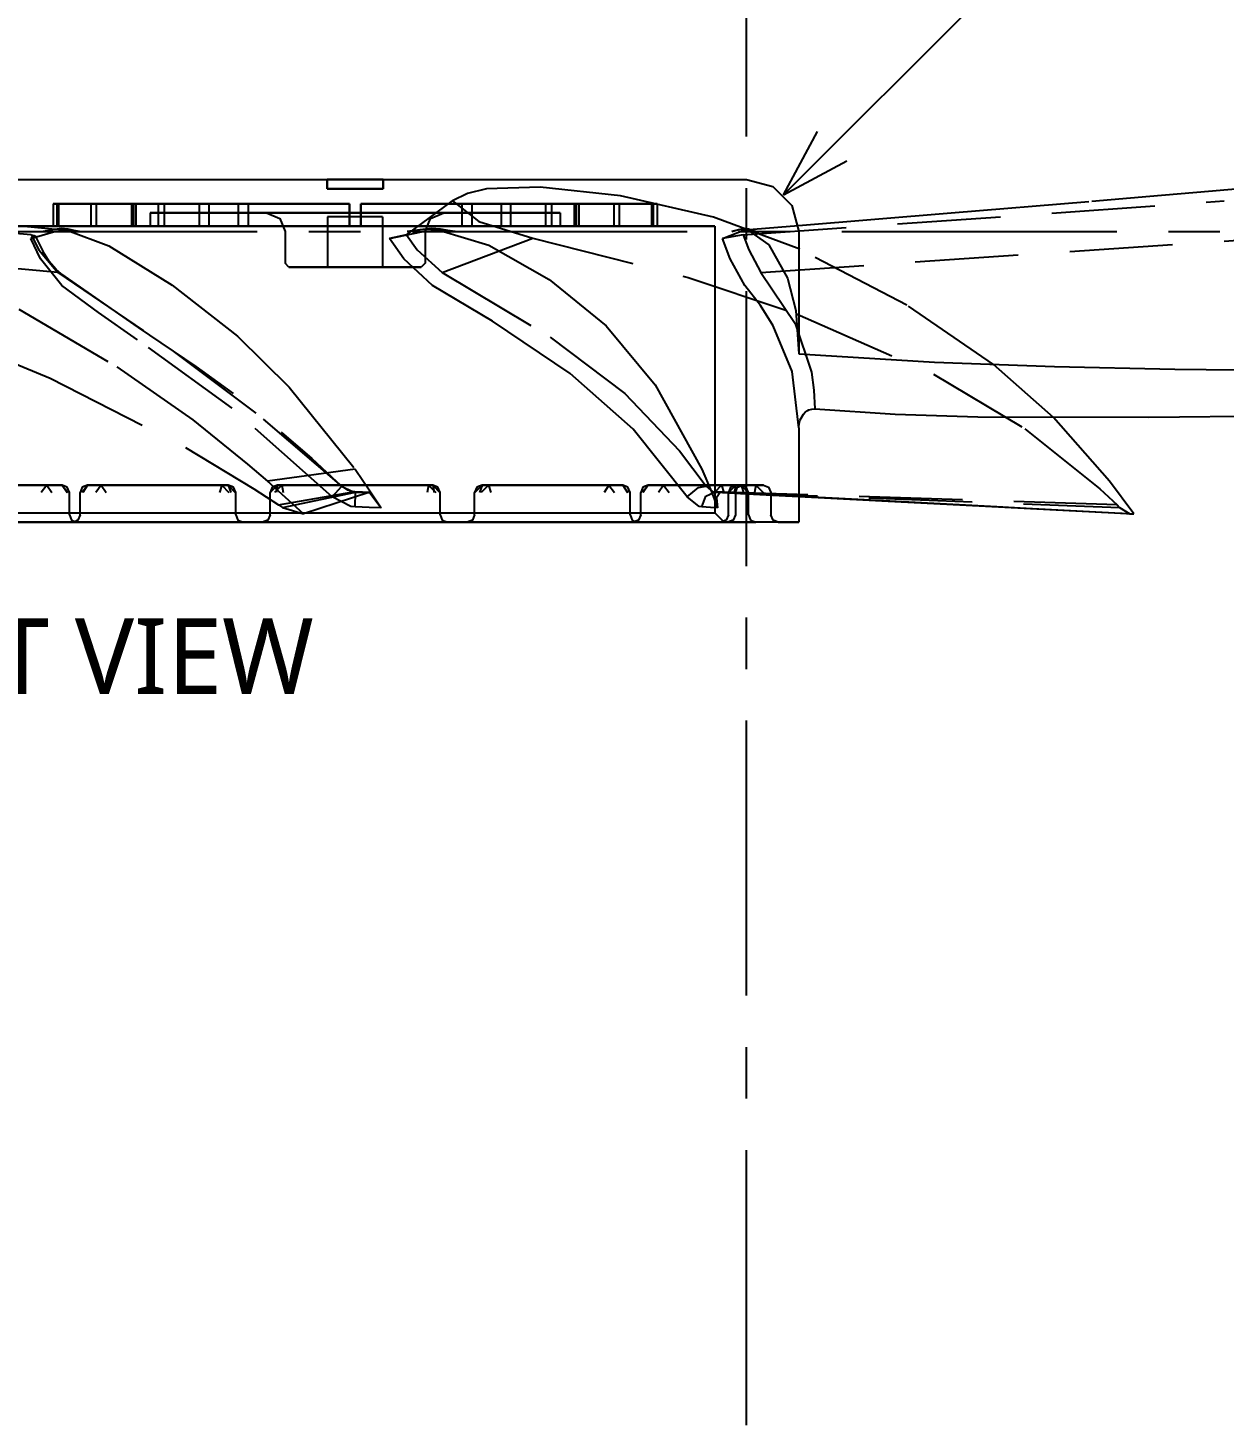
# Model space of a CAD drawing. Header units: metres. Extents: x 4 to 410, y 10 to 287.
# Drawn here: x 127.33 to 162.12, y 83.73 to 124.39 of the extents above; entities that cross this region are included whole.
import ezdxf

# ---------------------------------------------------------------- set-up
doc = ezdxf.new("R2010")
doc.units = ezdxf.units.M
doc.linetypes.add('CENTER2', pattern=[12.5, 8, -1.5, 1.5, -1.5])
doc.linetypes.add('DASHED', pattern=[4.5, 3, -1.5])
for name, color, linetype in [('DIM', 2, 'Continuous'), ('HIDDEN', 9, 'DASHED'), ('TEXT', 7, 'Continuous'), ('VISIBLE', 3, 'Continuous')]:
    doc.layers.add(name, color=color, linetype=linetype)
doc.styles.add('CHINESE', font='msjh.ttc')

msp = doc.modelspace()

# ---------------------------------------------------------------- linework, layer by layer
at = {"layer": 'CENTER2', "color": 3, "linetype": 'CENTER2'}
for p, q in [((148.233, 83.727), (148.233, 153.191)), ((113.501, 118.459), (182.965, 118.459))]:
    msp.add_line(p, q, dxfattribs=at)
at = {"layer": 'DIM', "color": 2}
for q in [(173.124, 143.35), (150.296, 121.371), (151.145, 120.522)]:
    msp.add_line((149.306, 119.532), q, dxfattribs=at)
at = {"layer": 'HIDDEN'}
for p, q in [((136.033, 119.706), (136.033, 119.977)), ((136.033, 119.977), (136.033, 119.706)), ((137.659, 119.977), (137.659, 119.706)), ((137.659, 119.706), (137.659, 119.977)), ((128.225, 118.621), (128.225, 119.272)), ((128.225, 119.272), (130.468, 119.272)), ((129.159, 119.272), (129.159, 118.621)), ((131.131, 119.272), (129.159, 119.272)), ((129.321, 118.621), (129.321, 119.272)), ((129.321, 119.272), (131.294, 119.272)), ((130.412, 119.272), (130.339, 119.272)), ((130.412, 118.621), (130.412, 119.272)), ((130.468, 119.272), (130.468, 118.621)), ((131.131, 118.621), (131.131, 119.272)), ((131.294, 119.272), (131.294, 118.621)), ((132.314, 119.272), (132.314, 118.621)), ((133.453, 119.272), (132.314, 119.272)), ((132.596, 118.621), (132.596, 119.272)), ((132.596, 119.272), (133.735, 119.272)), ((133.453, 118.621), (133.453, 119.272)), ((133.735, 119.272), (133.735, 118.621)), ((136.683, 119.272), (136.683, 118.621)), ((136.683, 118.621), (136.683, 119.272)), ((137.009, 119.272), (137.009, 118.621)), ((137.009, 118.621), (137.009, 119.272)), ((138.338, 118.367), (139.678, 119.351)), ((139.957, 118.621), (139.957, 119.272)), ((139.957, 119.272), (141.096, 119.272)), ((140.239, 119.272), (140.239, 118.621)), ((141.378, 119.272), (140.239, 119.272)), ((141.096, 119.272), (141.096, 118.621)), ((141.378, 118.621), (141.378, 119.272)), ((142.398, 118.621), (142.398, 119.272)), ((142.398, 119.272), (144.371, 119.272)), ((142.561, 119.272), (142.561, 118.621)), ((144.533, 119.272), (142.561, 119.272)), ((143.224, 118.621), (143.224, 119.272)), ((143.224, 119.272), (145.467, 119.272)), ((143.28, 119.272), (143.28, 118.621)), ((143.353, 119.272), (143.28, 119.272)), ((144.371, 119.272), (144.371, 118.621)), ((144.533, 118.621), (144.533, 119.272)), ((145.467, 119.272), (145.467, 118.621)), ((148.133, 118.367), (162.12, 119.351)), ((123.983, 118.811), (128.07, 118.453)), ((127.419, 118.367), (123.952, 118.644)), ((130.468, 118.621), (128.225, 118.621)), ((129.159, 118.621), (131.131, 118.621)), ((131.294, 118.621), (129.321, 118.621)), ((130.339, 118.621), (130.412, 118.621)), ((132.314, 118.621), (133.453, 118.621)), ((133.735, 118.621), (132.596, 118.621)), ((141.096, 118.621), (139.957, 118.621)), ((140.239, 118.621), (141.378, 118.621)), ((144.371, 118.621), (142.398, 118.621)), ((142.561, 118.621), (144.533, 118.621)), ((145.467, 118.621), (143.224, 118.621)), ((143.28, 118.621), (143.353, 118.621)), ((128.201, 117.272), (116.808, 118.269)), ((139.379, 117.273), (142.018, 118.27)), ((148.651, 117.272), (163.338, 118.268)), ((136.846, 111.546), (134.298, 111.195)), ((128.321, 111.084), (127.878, 111.084)), ((129.063, 111.084), (129.462, 111.084)), ((133.155, 111.084), (132.971, 111.084)), ((134.59, 111.084), (134.714, 111.084)), ((138.978, 111.084), (139.102, 111.084)), ((140.721, 111.084), (140.537, 111.084)), ((144.23, 111.084), (144.629, 111.084)), ((145.814, 111.084), (145.371, 111.084)), ((147.503, 111.084), (148.071, 111.084)), ((148.504, 111.084), (147.921, 111.084)), ((128.538, 110.217), (128.538, 110.868)), ((128.846, 110.217), (128.846, 110.868)), ((133.372, 110.217), (133.372, 110.868)), ((134.373, 110.217), (134.373, 110.868)), ((134.62, 110.507), (136.788, 110.889)), ((134.734, 110.43), (136.861, 110.881)), ((137.246, 110.868), (135.344, 110.241)), ((139.319, 110.217), (139.319, 110.868)), ((140.32, 110.217), (140.32, 110.868)), ((144.846, 110.217), (144.846, 110.868)), ((145.154, 110.217), (145.154, 110.868)), ((159.007, 110.507), (147.253, 110.889)), ((147.295, 110.881), (159.084, 110.43)), ((147.534, 110.868), (148.054, 110.84)), ((147.704, 110.217), (147.704, 110.868)), ((148.054, 110.84), (149.751, 110.751)), ((148.288, 110.217), (148.288, 110.868)), ((128.611, 110), (128.168, 110)), ((128.74, 110), (129.14, 110)), ((133.568, 110), (133.383, 110)), ((134.165, 110), (134.289, 110)), ((139.403, 110), (139.527, 110)), ((140.309, 110), (140.124, 110)), ((144.552, 110), (144.952, 110)), ((145.524, 110), (145.081, 110))]:
    msp.add_line(p, q, dxfattribs=at)
for points in [[(125.459, 119.977), (125.531, 119.977), (125.745, 119.977), (126.098, 119.977), (126.587, 119.977), (127.205, 119.977), (127.943, 119.977), (128.794, 119.977), (129.746, 119.977), (130.788, 119.977), (131.905, 119.977), (133.085, 119.977), (134.312, 119.977), (135.571, 119.977), (136.846, 119.977)], [(136.033, 119.977), (136.038, 119.977), (136.053, 119.977), (136.078, 119.977), (136.113, 119.977), (136.157, 119.977), (136.21, 119.977), (136.271, 119.977), (136.339, 119.977), (136.413, 119.977), (136.493, 119.977), (136.577, 119.977), (136.665, 119.977), (136.755, 119.977), (136.846, 119.977)], [(136.846, 119.977), (136.755, 119.977), (136.665, 119.977), (136.577, 119.977), (136.493, 119.977), (136.413, 119.977), (136.339, 119.977), (136.271, 119.977), (136.21, 119.977), (136.157, 119.977), (136.113, 119.977), (136.078, 119.977), (136.053, 119.977), (136.038, 119.977), (136.033, 119.977)], [(136.846, 119.977), (138.121, 119.977), (139.38, 119.977), (140.607, 119.977), (141.787, 119.977), (142.904, 119.977), (143.946, 119.977), (144.898, 119.977), (145.749, 119.977), (146.487, 119.977), (147.105, 119.977), (147.594, 119.977), (147.947, 119.977), (148.161, 119.977), (148.233, 119.977)], [(136.846, 119.977), (136.937, 119.977), (137.027, 119.977), (137.115, 119.977), (137.199, 119.977), (137.279, 119.977), (137.353, 119.977), (137.421, 119.977), (137.482, 119.977), (137.535, 119.977), (137.579, 119.977), (137.614, 119.977), (137.639, 119.977), (137.654, 119.977), (137.659, 119.977)], [(137.659, 119.977), (137.654, 119.977), (137.639, 119.977), (137.614, 119.977), (137.579, 119.977), (137.535, 119.977), (137.482, 119.977), (137.421, 119.977), (137.353, 119.977), (137.279, 119.977), (137.199, 119.977), (137.115, 119.977), (137.027, 119.977), (136.937, 119.977), (136.846, 119.977)], [(118.196, 119.618), (121.002, 118.934), (124.102, 117.703), (127.066, 116.201), (129.91, 114.523), (132.123, 112.983), (133.72, 111.696), (134.298, 111.195)], [(136.846, 119.706), (136.755, 119.706), (136.665, 119.706), (136.577, 119.706), (136.493, 119.706), (136.413, 119.706), (136.339, 119.706), (136.271, 119.706), (136.21, 119.706), (136.157, 119.706), (136.113, 119.706), (136.078, 119.706), (136.053, 119.706), (136.038, 119.706), (136.033, 119.706)], [(136.033, 119.706), (136.038, 119.706), (136.053, 119.706), (136.078, 119.706), (136.113, 119.706), (136.157, 119.706), (136.21, 119.706), (136.271, 119.706), (136.339, 119.706), (136.413, 119.706), (136.493, 119.706), (136.577, 119.706), (136.665, 119.706), (136.755, 119.706), (136.846, 119.706)], [(136.846, 119.706), (136.937, 119.706), (137.027, 119.706), (137.115, 119.706), (137.199, 119.706), (137.279, 119.706), (137.353, 119.706), (137.421, 119.706), (137.482, 119.706), (137.535, 119.706), (137.579, 119.706), (137.614, 119.706), (137.639, 119.706), (137.654, 119.706), (137.659, 119.706)], [(137.659, 119.706), (137.654, 119.706), (137.639, 119.706), (137.614, 119.706), (137.579, 119.706), (137.535, 119.706), (137.482, 119.706), (137.421, 119.706), (137.353, 119.706), (137.279, 119.706), (137.199, 119.706), (137.115, 119.706), (137.027, 119.706), (136.937, 119.706), (136.846, 119.706)], [(140.111, 119.564), (139.678, 119.351)], [(140.667, 119.706), (140.111, 119.564)], [(157.157, 113.05), (155.418, 114.591), (152.89, 116.322), (149.781, 117.944), (147.269, 118.875), (144.566, 119.503), (142.231, 119.748), (140.667, 119.706)], [(128.169, 119.272), (128.154, 119.272), (128.14, 119.272), (128.128, 119.272), (128.116, 119.272), (128.106, 119.272), (128.097, 119.272), (128.089, 119.272), (128.082, 119.272), (128.076, 119.272), (128.071, 119.272), (128.067, 119.272), (128.064, 119.272), (128.063, 119.272), (128.062, 119.272)], [(129.159, 119.272), (129.066, 119.272), (128.977, 119.272), (128.892, 119.272), (128.811, 119.272), (128.734, 119.272), (128.661, 119.272), (128.592, 119.272), (128.527, 119.272), (128.466, 119.272), (128.409, 119.272), (128.357, 119.272), (128.309, 119.272), (128.265, 119.272), (128.225, 119.272)], [(132.314, 119.272), (132.055, 119.272), (131.802, 119.272), (131.555, 119.272), (131.315, 119.272), (131.081, 119.272), (130.854, 119.272), (130.635, 119.272), (130.423, 119.272), (130.218, 119.272), (130.022, 119.272), (129.834, 119.272), (129.654, 119.272), (129.483, 119.272), (129.321, 119.272)], [(130.339, 119.272), (130.34, 119.272), (130.341, 119.272), (130.343, 119.272), (130.345, 119.272), (130.349, 119.272), (130.353, 119.272), (130.358, 119.272), (130.363, 119.272), (130.369, 119.272), (130.376, 119.272), (130.384, 119.272), (130.393, 119.272), (130.402, 119.272), (130.412, 119.272)], [(130.468, 119.272), (130.497, 119.272), (130.529, 119.272), (130.564, 119.272), (130.602, 119.272), (130.642, 119.272), (130.686, 119.272), (130.732, 119.272), (130.781, 119.272), (130.832, 119.272), (130.887, 119.272), (130.944, 119.272), (131.004, 119.272), (131.066, 119.272), (131.131, 119.272)], [(131.294, 119.272), (131.412, 119.272), (131.536, 119.272), (131.666, 119.272), (131.803, 119.272), (131.945, 119.272), (132.092, 119.272), (132.245, 119.272), (132.403, 119.272), (132.567, 119.272), (132.735, 119.272), (132.908, 119.272), (133.085, 119.272), (133.267, 119.272), (133.453, 119.272)], [(136.683, 119.272), (136.378, 119.272), (136.074, 119.272), (135.77, 119.272), (135.468, 119.272), (135.167, 119.272), (134.869, 119.272), (134.573, 119.272), (134.279, 119.272), (133.989, 119.272), (133.702, 119.272), (133.419, 119.272), (133.14, 119.272), (132.865, 119.272), (132.596, 119.272)], [(133.735, 119.272), (133.93, 119.272), (134.128, 119.272), (134.33, 119.272), (134.534, 119.272), (134.741, 119.272), (134.95, 119.272), (135.162, 119.272), (135.375, 119.272), (135.591, 119.272), (135.807, 119.272), (136.025, 119.272), (136.244, 119.272), (136.463, 119.272), (136.683, 119.272)], [(137.009, 119.272), (137.229, 119.272), (137.448, 119.272), (137.667, 119.272), (137.885, 119.272), (138.101, 119.272), (138.317, 119.272), (138.53, 119.272), (138.742, 119.272), (138.951, 119.272), (139.158, 119.272), (139.363, 119.272), (139.564, 119.272), (139.762, 119.272), (139.957, 119.272)], [(141.096, 119.272), (140.827, 119.272), (140.552, 119.272), (140.273, 119.272), (139.99, 119.272), (139.703, 119.272), (139.413, 119.272), (139.119, 119.272), (138.823, 119.272), (138.525, 119.272), (138.224, 119.272), (137.922, 119.272), (137.618, 119.272), (137.314, 119.272), (137.009, 119.272)], [(139.678, 119.351), (140.445, 118.753)], [(140.239, 119.272), (140.425, 119.272), (140.607, 119.272), (140.784, 119.272), (140.957, 119.272), (141.125, 119.272), (141.289, 119.272), (141.447, 119.272), (141.6, 119.272), (141.747, 119.272), (141.889, 119.272), (142.026, 119.272), (142.156, 119.272), (142.28, 119.272), (142.398, 119.272)], [(144.371, 119.272), (144.209, 119.272), (144.038, 119.272), (143.858, 119.272), (143.67, 119.272), (143.474, 119.272), (143.269, 119.272), (143.057, 119.272), (142.838, 119.272), (142.611, 119.272), (142.377, 119.272), (142.137, 119.272), (141.89, 119.272), (141.637, 119.272), (141.378, 119.272)], [(142.561, 119.272), (142.626, 119.272), (142.688, 119.272), (142.748, 119.272), (142.805, 119.272), (142.86, 119.272), (142.911, 119.272), (142.96, 119.272), (143.006, 119.272), (143.05, 119.272), (143.09, 119.272), (143.128, 119.272), (143.163, 119.272), (143.195, 119.272), (143.224, 119.272)], [(143.28, 119.272), (143.29, 119.272), (143.299, 119.272), (143.308, 119.272), (143.316, 119.272), (143.323, 119.272), (143.329, 119.272), (143.335, 119.272), (143.339, 119.272), (143.343, 119.272), (143.347, 119.272), (143.349, 119.272), (143.351, 119.272), (143.352, 119.272), (143.353, 119.272)], [(145.467, 119.272), (145.427, 119.272), (145.383, 119.272), (145.335, 119.272), (145.283, 119.272), (145.226, 119.272), (145.165, 119.272), (145.1, 119.272), (145.031, 119.272), (144.958, 119.272), (144.881, 119.272), (144.8, 119.272), (144.715, 119.272), (144.626, 119.272), (144.533, 119.272)], [(145.63, 119.272), (145.629, 119.272), (145.628, 119.272), (145.625, 119.272), (145.621, 119.272), (145.616, 119.272), (145.61, 119.272), (145.603, 119.272), (145.595, 119.272), (145.586, 119.272), (145.576, 119.272), (145.564, 119.272), (145.552, 119.272), (145.538, 119.272), (145.523, 119.272)], [(125.665, 118.763), (128.428, 118.501)], [(136.846, 119.001), (136.656, 119.001), (136.466, 119.001), (136.276, 119.001), (136.087, 119.001), (135.899, 119.001), (135.712, 119.001), (135.525, 119.001), (135.341, 119.001), (135.157, 119.001), (134.976, 119.001), (134.796, 119.001), (134.619, 119.001), (134.443, 119.001), (134.27, 119.001)], [(134.27, 119.001), (134.285, 119.001), (134.329, 119.001), (134.401, 119.001), (134.502, 119.001), (134.629, 119.001), (134.781, 119.001), (134.957, 119.001), (135.154, 119.001), (135.371, 119.001), (135.605, 119.001), (135.852, 119.001), (136.111, 119.001), (136.378, 119.001), (136.651, 119.001)], [(136.846, 118.892), (136.756, 118.892), (136.668, 118.892), (136.582, 118.892), (136.499, 118.892), (136.421, 118.892), (136.347, 118.892), (136.28, 118.892), (136.221, 118.892), (136.169, 118.892), (136.125, 118.892), (136.091, 118.892), (136.066, 118.892), (136.051, 118.892), (136.046, 118.892)], [(136.651, 119.001), (136.652, 119.001), (136.654, 119.001), (136.655, 119.001), (136.656, 119.001), (136.658, 119.001), (136.659, 119.001), (136.66, 119.001), (136.662, 119.001), (136.663, 119.001), (136.664, 119.001), (136.666, 119.001), (136.667, 119.001), (136.668, 119.001), (136.67, 119.001)], [(136.67, 119.001), (136.651, 119.001)], [(136.67, 119.001), (136.971, 119.001), (137.271, 119.001), (137.565, 119.001), (137.849, 119.001), (138.119, 119.001), (138.372, 119.001), (138.604, 119.001), (138.812, 119.001), (138.993, 119.001), (139.144, 119.001), (139.264, 119.001), (139.351, 119.001), (139.404, 119.001), (139.422, 119.001)], [(137.646, 118.892), (137.641, 118.892), (137.626, 118.892), (137.601, 118.892), (137.567, 118.892), (137.523, 118.892), (137.471, 118.892), (137.412, 118.892), (137.345, 118.892), (137.272, 118.892), (137.193, 118.892), (137.11, 118.892), (137.024, 118.892), (136.936, 118.892), (136.846, 118.892)], [(140.445, 118.753), (142.018, 118.27)], [(136.846, 118.621), (135.674, 118.621), (134.517, 118.621), (133.39, 118.621), (132.305, 118.621), (131.278, 118.621), (130.321, 118.621), (129.446, 118.621), (128.664, 118.621), (127.985, 118.621), (127.417, 118.621), (126.968, 118.621), (126.643, 118.621), (126.447, 118.621), (126.381, 118.621)], [(127.413, 118.261), (128.07, 118.453)], [(127.544, 118.332), (127.413, 118.261)], [(127.419, 118.367), (127.544, 118.332)], [(127.419, 118.367), (127.646, 117.925)], [(127.544, 118.332), (127.658, 118.102), (127.776, 117.868)], [(127.768, 118.459), (128.042, 118.525)], [(128.044, 118.509), (127.768, 118.459)], [(128.042, 118.525), (128.302, 118.561)], [(128.042, 118.525), (128.044, 118.509)], [(128.486, 118.523), (128.044, 118.509)], [(128.07, 118.453), (128.428, 118.501)], [(128.225, 118.621), (128.265, 118.621), (128.309, 118.621), (128.357, 118.621), (128.409, 118.621), (128.466, 118.621), (128.527, 118.621), (128.592, 118.621), (128.661, 118.621), (128.734, 118.621), (128.811, 118.621), (128.892, 118.621), (128.977, 118.621), (129.066, 118.621), (129.159, 118.621)], [(128.302, 118.561), (128.49, 118.542)], [(128.428, 118.501), (128.489, 118.493)], [(128.831, 118.459), (128.486, 118.523)], [(128.489, 118.493), (129.682, 118.049), (131.524, 116.905), (133.427, 115.414), (134.929, 113.93), (136.846, 111.546)], [(128.49, 118.542), (128.831, 118.459)], [(129.321, 118.621), (129.483, 118.621), (129.654, 118.621), (129.834, 118.621), (130.022, 118.621), (130.218, 118.621), (130.423, 118.621), (130.635, 118.621), (130.854, 118.621), (131.081, 118.621), (131.315, 118.621), (131.555, 118.621), (131.802, 118.621), (132.055, 118.621), (132.314, 118.621)], [(130.412, 118.621), (130.402, 118.621), (130.393, 118.621), (130.384, 118.621), (130.376, 118.621), (130.369, 118.621), (130.363, 118.621), (130.358, 118.621), (130.353, 118.621), (130.349, 118.621), (130.345, 118.621), (130.343, 118.621), (130.341, 118.621), (130.34, 118.621), (130.339, 118.621)], [(131.131, 118.621), (131.066, 118.621), (131.004, 118.621), (130.944, 118.621), (130.887, 118.621), (130.832, 118.621), (130.781, 118.621), (130.732, 118.621), (130.686, 118.621), (130.642, 118.621), (130.602, 118.621), (130.564, 118.621), (130.529, 118.621), (130.497, 118.621), (130.468, 118.621)], [(133.453, 118.621), (133.267, 118.621), (133.085, 118.621), (132.908, 118.621), (132.735, 118.621), (132.567, 118.621), (132.403, 118.621), (132.245, 118.621), (132.092, 118.621), (131.945, 118.621), (131.803, 118.621), (131.666, 118.621), (131.536, 118.621), (131.412, 118.621), (131.294, 118.621)], [(132.596, 118.621), (132.865, 118.621), (133.14, 118.621), (133.419, 118.621), (133.702, 118.621), (133.989, 118.621), (134.279, 118.621), (134.573, 118.621), (134.869, 118.621), (135.167, 118.621), (135.468, 118.621), (135.77, 118.621), (136.074, 118.621), (136.378, 118.621), (136.683, 118.621)], [(136.683, 118.621), (136.463, 118.621), (136.244, 118.621), (136.025, 118.621), (135.807, 118.621), (135.591, 118.621), (135.375, 118.621), (135.162, 118.621), (134.95, 118.621), (134.741, 118.621), (134.534, 118.621), (134.33, 118.621), (134.128, 118.621), (133.93, 118.621), (133.735, 118.621)], [(134.788, 118.621), (134.929, 118.621), (135.072, 118.621), (135.216, 118.621), (135.361, 118.621), (135.507, 118.621), (135.653, 118.621), (135.801, 118.621), (135.949, 118.621), (136.097, 118.621), (136.247, 118.621), (136.396, 118.621), (136.546, 118.621), (136.696, 118.621), (136.846, 118.621)], [(147.311, 118.621), (147.245, 118.621), (147.049, 118.621), (146.724, 118.621), (146.275, 118.621), (145.707, 118.621), (145.028, 118.621), (144.246, 118.621), (143.371, 118.621), (142.414, 118.621), (141.387, 118.621), (140.302, 118.621), (139.175, 118.621), (138.018, 118.621), (136.846, 118.621)], [(136.846, 118.621), (136.996, 118.621), (137.146, 118.621), (137.296, 118.621), (137.445, 118.621), (137.595, 118.621), (137.743, 118.621), (137.891, 118.621), (138.039, 118.621), (138.185, 118.621), (138.331, 118.621), (138.476, 118.621), (138.62, 118.621), (138.763, 118.621), (138.904, 118.621)], [(139.957, 118.621), (139.762, 118.621), (139.564, 118.621), (139.363, 118.621), (139.158, 118.621), (138.951, 118.621), (138.742, 118.621), (138.53, 118.621), (138.317, 118.621), (138.101, 118.621), (137.885, 118.621), (137.667, 118.621), (137.448, 118.621), (137.229, 118.621), (137.009, 118.621)], [(137.009, 118.621), (137.314, 118.621), (137.618, 118.621), (137.922, 118.621), (138.224, 118.621), (138.525, 118.621), (138.823, 118.621), (139.119, 118.621), (139.413, 118.621), (139.703, 118.621), (139.99, 118.621), (140.273, 118.621), (140.552, 118.621), (140.827, 118.621), (141.096, 118.621)], [(137.85, 118.261), (138.772, 118.453)], [(138.338, 118.367), (137.85, 118.261)], [(138.338, 118.367), (138.653, 117.925)], [(138.357, 118.459), (138.732, 118.525)], [(138.736, 118.509), (138.357, 118.459)], [(138.732, 118.525), (139.07, 118.561)], [(138.732, 118.525), (138.736, 118.509)], [(139.32, 118.523), (138.736, 118.509)], [(138.772, 118.453), (139.323, 118.493)], [(139.07, 118.561), (139.322, 118.542)], [(139.756, 118.459), (139.535, 118.494), (139.32, 118.523)], [(139.322, 118.542), (139.756, 118.459)], [(139.323, 118.493), (140.738, 118.064), (142.492, 117.061), (144.145, 115.72), (145.578, 114.003), (146.935, 111.546)], [(142.398, 118.621), (142.28, 118.621), (142.156, 118.621), (142.026, 118.621), (141.889, 118.621), (141.747, 118.621), (141.6, 118.621), (141.447, 118.621), (141.289, 118.621), (141.125, 118.621), (140.957, 118.621), (140.784, 118.621), (140.607, 118.621), (140.425, 118.621), (140.239, 118.621)], [(141.378, 118.621), (141.637, 118.621), (141.89, 118.621), (142.137, 118.621), (142.377, 118.621), (142.611, 118.621), (142.838, 118.621), (143.057, 118.621), (143.269, 118.621), (143.474, 118.621), (143.67, 118.621), (143.858, 118.621), (144.038, 118.621), (144.209, 118.621), (144.371, 118.621)], [(143.224, 118.621), (143.195, 118.621), (143.163, 118.621), (143.128, 118.621), (143.09, 118.621), (143.05, 118.621), (143.006, 118.621), (142.96, 118.621), (142.911, 118.621), (142.86, 118.621), (142.805, 118.621), (142.748, 118.621), (142.688, 118.621), (142.626, 118.621), (142.561, 118.621)], [(143.353, 118.621), (143.352, 118.621), (143.351, 118.621), (143.349, 118.621), (143.347, 118.621), (143.343, 118.621), (143.339, 118.621), (143.335, 118.621), (143.329, 118.621), (143.323, 118.621), (143.316, 118.621), (143.308, 118.621), (143.299, 118.621), (143.29, 118.621), (143.28, 118.621)], [(144.533, 118.621), (144.626, 118.621), (144.715, 118.621), (144.8, 118.621), (144.881, 118.621), (144.958, 118.621), (145.031, 118.621), (145.1, 118.621), (145.165, 118.621), (145.226, 118.621), (145.283, 118.621), (145.335, 118.621), (145.383, 118.621), (145.427, 118.621), (145.467, 118.621)], [(147.531, 118.261), (148.023, 118.453)], [(148.133, 118.367), (147.531, 118.261)], [(147.808, 118.459), (148.002, 118.525)], [(148.005, 118.509), (147.808, 118.459)], [(148.002, 118.525), (148.168, 118.561)], [(148.002, 118.525), (148.005, 118.509)], [(148.291, 118.523), (148.005, 118.509)], [(148.023, 118.453), (148.182, 118.504)], [(148.133, 118.367), (148.3, 117.925)], [(148.168, 118.561), (148.29, 118.542)], [(149.741, 118.631), (148.182, 118.504)], [(148.182, 118.504), (148.292, 118.493)], [(148.29, 118.542), (148.49, 118.459)], [(148.49, 118.459), (148.291, 118.523)], [(148.292, 118.493), (148.884, 118.073), (149.423, 117.105), (149.664, 116.165), (149.751, 114.907)], [(116.808, 118.269), (119.717, 117.372), (122.625, 116.401), (127.978, 114.196), (131.915, 112.181), (133.903, 110.973)], [(127.697, 117.671), (127.413, 118.261)], [(127.646, 117.925), (128.201, 117.272)], [(138.258, 117.671), (137.85, 118.261)], [(138.653, 117.925), (139.379, 117.273)], [(142.018, 118.27), (146.535, 117.128), (149.708, 116.058), (153.667, 114.311), (156.326, 112.724), (158.511, 110.973)], [(147.755, 117.671), (147.531, 118.261)], [(148.3, 117.925), (148.651, 117.272)], [(128.318, 116.893), (127.697, 117.671)], [(128.289, 117.242), (128.15, 117.359), (127.948, 117.589), (127.776, 117.868)], [(139.101, 116.893), (138.258, 117.671)], [(148.186, 116.893), (147.755, 117.671)], [(128.201, 117.272), (131.558, 114.978), (134.696, 112.625), (135.585, 111.855), (136.454, 111.053)], [(136.457, 111.053), (133.307, 113.747), (132.224, 114.535), (130.546, 115.673), (128.289, 117.242)], [(136.846, 117.428), (136.63, 117.428), (136.418, 117.428), (136.21, 117.428), (136.011, 117.428), (135.822, 117.428), (135.646, 117.428), (135.485, 117.428), (135.341, 117.428), (135.216, 117.428), (135.112, 117.428), (135.029, 117.428), (134.969, 117.428), (134.933, 117.428), (134.921, 117.428)], [(138.771, 117.428), (138.759, 117.428), (138.723, 117.428), (138.663, 117.428), (138.58, 117.428), (138.476, 117.428), (138.351, 117.428), (138.207, 117.428), (138.046, 117.428), (137.87, 117.428), (137.681, 117.428), (137.482, 117.428), (137.274, 117.428), (137.062, 117.428), (136.846, 117.428)], [(139.379, 117.273), (142.522, 115.39), (144.694, 113.752), (146.285, 112.083), (147.053, 111.053)], [(148.651, 117.272), (149.647, 115.788), (150.12, 114.367), (150.189, 113.843), (150.213, 113.297)], [(136.181, 110.739), (133.267, 113.323), (130.517, 115.313), (129.38, 116.11), (128.318, 116.893)], [(146.507, 110.739), (144.932, 112.707), (143.103, 114.332), (140.846, 115.849), (139.101, 116.893)], [(149.751, 112.748), (149.556, 114.39), (149.007, 115.721), (148.634, 116.31), (148.186, 116.893)], [(149.751, 112.748), (149.751, 112.748)], [(149.751, 112.748), (149.751, 112.748)], [(136.846, 111.546), (137.298, 110.884)], [(146.935, 111.546), (147.211, 110.884)], [(127.878, 111.084), (127.669, 111.084), (127.466, 111.084), (127.271, 111.084), (127.083, 111.084), (126.902, 111.084), (126.728, 111.084), (126.562, 111.084), (126.404, 111.084), (126.253, 111.084), (126.111, 111.084), (125.976, 111.084), (125.85, 111.084), (125.731, 111.084), (125.621, 111.084)], [(126.189, 111.084), (126.293, 111.084), (126.405, 111.084), (126.525, 111.084), (126.652, 111.084), (126.787, 111.084), (126.929, 111.084), (127.079, 111.084), (127.236, 111.084), (127.399, 111.084), (127.57, 111.084), (127.748, 111.084), (127.933, 111.084), (128.124, 111.084), (128.321, 111.084)], [(127.878, 111.084), (127.714, 110.868)], [(127.878, 111.084), (128.023, 110.868)], [(128.321, 111.084), (128.466, 110.868)], [(128.321, 111.084), (128.485, 110.868)], [(128.538, 110.868), (128.474, 111.021), (128.321, 111.084)], [(129.063, 111.084), (128.909, 111.021), (128.846, 110.868)], [(129.063, 111.084), (128.902, 110.868)], [(129.063, 111.084), (128.921, 110.868)], [(132.971, 111.084), (132.666, 111.084), (132.364, 111.084), (132.065, 111.084), (131.77, 111.084), (131.479, 111.084), (131.192, 111.084), (130.909, 111.084), (130.63, 111.084), (130.356, 111.084), (130.087, 111.084), (129.823, 111.084), (129.564, 111.084), (129.311, 111.084), (129.063, 111.084)], [(129.462, 111.084), (129.301, 110.868)], [(129.462, 111.084), (129.696, 111.084), (129.936, 111.084), (130.181, 111.084), (130.43, 111.084), (130.685, 111.084), (130.944, 111.084), (131.207, 111.084), (131.474, 111.084), (131.746, 111.084), (132.021, 111.084), (132.3, 111.084), (132.582, 111.084), (132.867, 111.084), (133.155, 111.084)], [(129.462, 111.084), (129.604, 110.868)], [(132.971, 111.084), (132.9, 110.868)], [(132.971, 111.084), (133.177, 110.868)], [(133.155, 111.084), (133.361, 110.868)], [(133.155, 111.084), (133.226, 110.868)], [(133.372, 110.868), (133.309, 111.021), (133.155, 111.084)], [(135.344, 110.241), (134.298, 111.195)], [(134.59, 111.084), (134.436, 111.021), (134.373, 110.868)], [(134.59, 111.084), (134.378, 110.868)], [(134.714, 111.084), (134.502, 110.868)], [(134.59, 111.084), (134.548, 110.868)], [(139.102, 111.084), (138.783, 111.084), (138.462, 111.084), (138.141, 111.084), (137.818, 111.084), (137.494, 111.084), (137.17, 111.084), (136.846, 111.084), (136.522, 111.084), (136.198, 111.084), (135.874, 111.084), (135.551, 111.084), (135.23, 111.084), (134.909, 111.084), (134.59, 111.084)], [(134.714, 111.084), (135.015, 111.084), (135.318, 111.084), (135.623, 111.084), (135.928, 111.084), (136.233, 111.084), (136.54, 111.084), (136.846, 111.084), (137.152, 111.084), (137.459, 111.084), (137.764, 111.084), (138.069, 111.084), (138.374, 111.084), (138.677, 111.084), (138.978, 111.084)], [(134.714, 111.084), (134.755, 110.868)], [(136.181, 110.739), (136.457, 111.053)], [(136.454, 111.053), (136.788, 110.889)], [(136.457, 111.053), (136.454, 111.053)], [(136.788, 110.889), (136.63, 110.938), (136.457, 111.053)], [(138.978, 111.084), (138.937, 110.868)], [(138.978, 111.084), (139.19, 110.868)], [(139.102, 111.084), (139.314, 110.868)], [(139.102, 111.084), (139.144, 110.868)], [(139.319, 110.868), (139.256, 111.021), (139.102, 111.084)], [(140.537, 111.084), (140.383, 111.021), (140.32, 110.868)], [(140.537, 111.084), (140.331, 110.868)], [(140.537, 111.084), (140.466, 110.868)], [(140.721, 111.084), (140.515, 110.868)], [(140.537, 111.084), (140.825, 111.084), (141.11, 111.084), (141.392, 111.084), (141.671, 111.084), (141.946, 111.084), (142.218, 111.084), (142.485, 111.084), (142.748, 111.084), (143.007, 111.084), (143.262, 111.084), (143.511, 111.084), (143.756, 111.084), (143.996, 111.084), (144.23, 111.084)], [(144.629, 111.084), (144.381, 111.084), (144.128, 111.084), (143.869, 111.084), (143.605, 111.084), (143.336, 111.084), (143.062, 111.084), (142.783, 111.084), (142.5, 111.084), (142.213, 111.084), (141.922, 111.084), (141.627, 111.084), (141.328, 111.084), (141.026, 111.084), (140.721, 111.084)], [(140.721, 111.084), (140.792, 110.868)], [(144.23, 111.084), (144.088, 110.868)], [(144.23, 111.084), (144.391, 110.868)], [(144.629, 111.084), (144.79, 110.868)], [(144.629, 111.084), (144.771, 110.868)], [(144.846, 110.868), (144.783, 111.021), (144.629, 111.084)], [(145.371, 111.084), (145.218, 111.021), (145.154, 110.868)], [(145.371, 111.084), (145.207, 110.868)], [(145.371, 111.084), (145.226, 110.868)], [(145.371, 111.084), (145.568, 111.084), (145.759, 111.084), (145.944, 111.084), (146.122, 111.084), (146.293, 111.084), (146.456, 111.084), (146.613, 111.084), (146.763, 111.084), (146.905, 111.084), (147.04, 111.084), (147.167, 111.084), (147.287, 111.084), (147.399, 111.084), (147.503, 111.084)], [(145.814, 111.084), (145.669, 110.868)], [(148.071, 111.084), (147.961, 111.084), (147.842, 111.084), (147.716, 111.084), (147.581, 111.084), (147.439, 111.084), (147.288, 111.084), (147.13, 111.084), (146.964, 111.084), (146.79, 111.084), (146.609, 111.084), (146.421, 111.084), (146.226, 111.084), (146.023, 111.084), (145.814, 111.084)], [(145.814, 111.084), (145.978, 110.868)], [(146.507, 110.739), (146.832, 111.008)], [(146.832, 111.008), (147.053, 111.053)], [(147.053, 111.053), (147.253, 110.889)], [(147.503, 111.084), (147.298, 110.868)], [(147.503, 111.084), (147.57, 110.868)], [(147.921, 111.084), (147.767, 111.021), (147.704, 110.868)], [(147.921, 111.084), (147.708, 110.868)], [(147.921, 111.084), (147.876, 110.868)], [(147.921, 111.084), (147.949, 111.084), (147.975, 111.084), (147.999, 111.084), (148.02, 111.084), (148.04, 111.084), (148.058, 111.084), (148.073, 111.084), (148.087, 111.084), (148.098, 111.084), (148.108, 111.084), (148.115, 111.084), (148.12, 111.084), (148.123, 111.084), (148.124, 111.084)], [(148.071, 111.084), (148.138, 110.868)], [(148.071, 111.084), (148.276, 110.868)], [(148.288, 110.868), (148.224, 111.021), (148.071, 111.084)], [(148.721, 111.084), (148.72, 111.084), (148.716, 111.084), (148.711, 111.084), (148.703, 111.084), (148.693, 111.084), (148.681, 111.084), (148.667, 111.084), (148.65, 111.084), (148.631, 111.084), (148.61, 111.084), (148.587, 111.084), (148.562, 111.084), (148.534, 111.084), (148.504, 111.084)], [(133.903, 110.973), (134.62, 110.507)], [(136.719, 110.462), (136.181, 110.739)], [(136.788, 110.889), (136.861, 110.881)], [(136.861, 110.881), (136.825, 110.884), (136.788, 110.889)], [(136.845, 110.448), (136.861, 110.881)], [(136.861, 110.881), (136.861, 110.881)], [(136.861, 110.881), (137.246, 110.868)], [(137.249, 110.868), (137.15, 110.87), (137.06, 110.873), (136.961, 110.877), (136.861, 110.881)], [(137.246, 110.868), (137.249, 110.868)], [(137.249, 110.868), (137.272, 110.855)], [(137.272, 110.855), (137.603, 110.421)], [(137.298, 110.884), (137.603, 110.421)], [(146.856, 110.462), (146.507, 110.739)], [(146.932, 110.448), (147.045, 110.759), (147.295, 110.881)], [(147.211, 110.884), (147.39, 110.421)], [(147.253, 110.889), (147.295, 110.881)], [(147.295, 110.881), (147.426, 110.872)], [(147.454, 110.855), (147.353, 110.713), (147.39, 110.421)], [(147.426, 110.872), (147.428, 110.872)], [(147.532, 110.868), (147.472, 110.87), (147.449, 110.871), (147.426, 110.872)], [(147.428, 110.872), (147.534, 110.868)], [(149.751, 110.751), (149.666, 110.755), (148.56, 110.813), (147.428, 110.872)], [(147.532, 110.868), (147.491, 110.865), (147.454, 110.855)], [(147.534, 110.868), (147.532, 110.868)], [(148.054, 110.84), (149.366, 110.772), (150.498, 110.712), (152.168, 110.625), (154.615, 110.497), (159.454, 110.244)], [(158.511, 110.973), (159.007, 110.507)], [(134.62, 110.507), (134.734, 110.43)], [(134.734, 110.43), (135.344, 110.241)], [(136.845, 110.448), (136.719, 110.462)], [(137.251, 110.433), (136.845, 110.448)], [(137.603, 110.421), (137.251, 110.433)], [(146.932, 110.448), (146.856, 110.462)], [(147.183, 110.433), (146.932, 110.448)], [(147.39, 110.421), (147.183, 110.433)], [(147.704, 110.217), (147.642, 110.065), (147.487, 110)], [(148.288, 110.217), (148.35, 110.065), (148.504, 110)], [(159.379, 110.247), (158.945, 110.27)], [(159.007, 110.507), (159.084, 110.43)], [(159.084, 110.43), (159.379, 110.247)], [(159.379, 110.247), (159.454, 110.245)], [(159.454, 110.245), (159.493, 110.241)], [(127.55, 110), (127.333, 110), (127.124, 110), (126.921, 110), (126.726, 110), (126.538, 110), (126.359, 110), (126.187, 110), (126.022, 110), (125.866, 110), (125.719, 110), (125.579, 110), (125.448, 110), (125.325, 110), (125.211, 110)], [(136.846, 110), (135.927, 110), (135.013, 110), (134.107, 110), (133.216, 110), (132.344, 110), (131.494, 110), (130.671, 110), (129.88, 110), (129.124, 110), (128.407, 110), (127.733, 110), (127.105, 110), (126.527, 110), (126.002, 110)], [(126.599, 110), (126.699, 110), (126.807, 110), (126.922, 110), (127.044, 110), (127.174, 110), (127.311, 110), (127.454, 110), (127.605, 110), (127.763, 110), (127.927, 110), (128.098, 110), (128.275, 110), (128.459, 110), (128.649, 110)], [(128.168, 110), (128.13, 110), (128.088, 110), (128.044, 110), (127.997, 110), (127.949, 110), (127.9, 110), (127.851, 110), (127.802, 110), (127.754, 110), (127.708, 110), (127.664, 110), (127.623, 110), (127.584, 110), (127.55, 110)], [(128.755, 110), (128.754, 110), (128.752, 110), (128.748, 110), (128.742, 110), (128.736, 110), (128.727, 110), (128.717, 110), (128.706, 110), (128.693, 110), (128.679, 110), (128.664, 110), (128.648, 110), (128.63, 110), (128.611, 110)], [(128.692, 110.009), (128.629, 110)], [(128.778, 110), (128.759, 110), (128.741, 110), (128.723, 110), (128.708, 110), (128.693, 110), (128.68, 110), (128.668, 110), (128.658, 110), (128.649, 110), (128.642, 110), (128.636, 110), (128.632, 110), (128.63, 110), (128.629, 110)], [(128.629, 110), (128.63, 110), (128.631, 110), (128.634, 110), (128.638, 110), (128.644, 110), (128.65, 110), (128.658, 110), (128.667, 110), (128.676, 110), (128.687, 110), (128.699, 110), (128.712, 110), (128.726, 110), (128.74, 110)], [(128.649, 110), (128.663, 110), (128.676, 110), (128.688, 110), (128.7, 110), (128.71, 110), (128.719, 110), (128.727, 110), (128.735, 110), (128.741, 110), (128.746, 110), (128.75, 110), (128.753, 110), (128.754, 110), (128.755, 110)], [(132.829, 110), (132.513, 110), (132.2, 110), (131.891, 110), (131.585, 110), (131.283, 110), (130.985, 110), (130.692, 110), (130.403, 110), (130.119, 110), (129.84, 110), (129.566, 110), (129.298, 110), (129.035, 110), (128.778, 110)], [(129.14, 110), (129.174, 110), (129.211, 110), (129.252, 110), (129.295, 110), (129.341, 110), (129.387, 110), (129.435, 110), (129.483, 110), (129.531, 110), (129.578, 110), (129.623, 110), (129.667, 110), (129.708, 110), (129.746, 110)], [(129.746, 110), (129.971, 110), (130.202, 110), (130.437, 110), (130.677, 110), (130.922, 110), (131.171, 110), (131.424, 110), (131.681, 110), (131.942, 110), (132.207, 110), (132.475, 110), (132.746, 110), (133.02, 110), (133.297, 110)], [(133.383, 110), (133.366, 110), (133.343, 110), (133.315, 110), (133.283, 110), (133.247, 110), (133.207, 110), (133.164, 110), (133.119, 110), (133.072, 110), (133.023, 110), (132.974, 110), (132.925, 110), (132.877, 110), (132.829, 110)], [(133.297, 110), (133.333, 110), (133.367, 110), (133.4, 110), (133.43, 110), (133.459, 110), (133.485, 110), (133.509, 110), (133.529, 110), (133.547, 110), (133.562, 110), (133.574, 110), (133.582, 110), (133.587, 110), (133.589, 110)], [(133.589, 110), (133.589, 110), (133.589, 110), (133.588, 110), (133.587, 110), (133.586, 110), (133.585, 110), (133.584, 110), (133.582, 110), (133.58, 110), (133.578, 110), (133.576, 110), (133.573, 110), (133.571, 110), (133.568, 110)], [(134.507, 110), (134.466, 110), (134.425, 110), (134.387, 110), (134.35, 110), (134.316, 110), (134.284, 110), (134.255, 110), (134.23, 110), (134.208, 110), (134.189, 110), (134.175, 110), (134.164, 110), (134.158, 110), (134.156, 110)], [(134.156, 110), (134.156, 110), (134.156, 110), (134.156, 110), (134.157, 110), (134.157, 110), (134.158, 110), (134.158, 110), (134.159, 110), (134.16, 110), (134.161, 110), (134.162, 110), (134.163, 110), (134.164, 110), (134.165, 110)], [(134.289, 110), (134.302, 110), (134.32, 110), (134.342, 110), (134.369, 110), (134.4, 110), (134.435, 110), (134.474, 110), (134.515, 110), (134.559, 110), (134.605, 110), (134.652, 110), (134.7, 110), (134.748, 110), (134.796, 110)], [(139.185, 110), (138.854, 110), (138.522, 110), (138.188, 110), (137.853, 110), (137.518, 110), (137.182, 110), (136.846, 110), (136.51, 110), (136.174, 110), (135.839, 110), (135.504, 110), (135.17, 110), (134.838, 110), (134.507, 110)], [(134.796, 110), (135.086, 110), (135.377, 110), (135.67, 110), (135.963, 110), (136.257, 110), (136.551, 110), (136.846, 110), (137.141, 110), (137.435, 110), (137.729, 110), (138.022, 110), (138.315, 110), (138.606, 110), (138.896, 110)], [(147.69, 110), (147.165, 110), (146.587, 110), (145.959, 110), (145.285, 110), (144.568, 110), (143.812, 110), (143.021, 110), (142.198, 110), (141.349, 110), (140.476, 110), (139.585, 110), (138.679, 110), (137.765, 110), (136.846, 110)], [(138.896, 110), (138.944, 110), (138.992, 110), (139.04, 110), (139.087, 110), (139.133, 110), (139.177, 110), (139.218, 110), (139.257, 110), (139.292, 110), (139.323, 110), (139.35, 110), (139.372, 110), (139.39, 110), (139.403, 110)], [(139.536, 110), (139.534, 110), (139.528, 110), (139.517, 110), (139.503, 110), (139.485, 110), (139.462, 110), (139.437, 110), (139.408, 110), (139.376, 110), (139.342, 110), (139.305, 110), (139.267, 110), (139.226, 110), (139.185, 110)], [(139.527, 110), (139.528, 110), (139.529, 110), (139.53, 110), (139.531, 110), (139.532, 110), (139.533, 110), (139.534, 110), (139.534, 110), (139.535, 110), (139.535, 110), (139.536, 110), (139.536, 110), (139.536, 110), (139.536, 110)], [(140.124, 110), (140.121, 110), (140.119, 110), (140.116, 110), (140.114, 110), (140.112, 110), (140.11, 110), (140.108, 110), (140.107, 110), (140.106, 110), (140.105, 110), (140.104, 110), (140.103, 110), (140.103, 110), (140.103, 110)], [(140.103, 110), (140.105, 110), (140.11, 110), (140.118, 110), (140.13, 110), (140.145, 110), (140.163, 110), (140.183, 110), (140.207, 110), (140.233, 110), (140.262, 110), (140.292, 110), (140.325, 110), (140.359, 110), (140.395, 110)], [(140.863, 110), (140.815, 110), (140.767, 110), (140.718, 110), (140.669, 110), (140.62, 110), (140.573, 110), (140.528, 110), (140.485, 110), (140.445, 110), (140.409, 110), (140.377, 110), (140.349, 110), (140.326, 110), (140.309, 110)], [(140.395, 110), (140.672, 110), (140.946, 110), (141.217, 110), (141.486, 110), (141.75, 110), (142.011, 110), (142.268, 110), (142.521, 110), (142.77, 110), (143.015, 110), (143.255, 110), (143.49, 110), (143.721, 110), (143.946, 110)], [(144.914, 110), (144.657, 110), (144.394, 110), (144.126, 110), (143.852, 110), (143.573, 110), (143.289, 110), (143, 110), (142.707, 110), (142.409, 110), (142.107, 110), (141.801, 110), (141.492, 110), (141.179, 110), (140.863, 110)], [(143.946, 110), (143.984, 110), (144.025, 110), (144.069, 110), (144.114, 110), (144.161, 110), (144.209, 110), (144.257, 110), (144.305, 110), (144.351, 110), (144.397, 110), (144.44, 110), (144.481, 110), (144.518, 110), (144.552, 110)], [(145.063, 110), (145.062, 110), (145.06, 110), (145.056, 110), (145.05, 110), (145.043, 110), (145.034, 110), (145.024, 110), (145.012, 110), (144.999, 110), (144.984, 110), (144.969, 110), (144.951, 110), (144.933, 110), (144.914, 110)], [(145.081, 110), (145.062, 110), (145.044, 110), (145.028, 110), (145.013, 110), (144.999, 110), (144.986, 110), (144.975, 110), (144.965, 110), (144.956, 110), (144.95, 110), (144.944, 110), (144.94, 110), (144.938, 110), (144.937, 110)], [(144.937, 110), (144.938, 110), (144.939, 110), (144.942, 110), (144.946, 110), (144.951, 110), (144.957, 110), (144.965, 110), (144.973, 110), (144.982, 110), (144.992, 110), (145.004, 110), (145.016, 110), (145.029, 110), (145.043, 110)], [(144.952, 110), (144.966, 110), (144.98, 110), (144.993, 110), (145.005, 110), (145.016, 110), (145.026, 110), (145.034, 110), (145.042, 110), (145.048, 110), (145.054, 110), (145.058, 110), (145.061, 110), (145.062, 110), (145.063, 110)], [(145, 110.009), (145.063, 110)], [(145.043, 110), (145.233, 110), (145.417, 110), (145.594, 110), (145.765, 110), (145.929, 110), (146.087, 110), (146.238, 110), (146.381, 110), (146.518, 110), (146.648, 110), (146.77, 110), (146.885, 110), (146.993, 110), (147.093, 110)], [(146.142, 110), (146.108, 110), (146.07, 110), (146.028, 110), (145.984, 110), (145.938, 110), (145.89, 110), (145.841, 110), (145.792, 110), (145.743, 110), (145.695, 110), (145.648, 110), (145.604, 110), (145.562, 110), (145.524, 110)], [(147.69, 110), (147.597, 110), (147.5, 110), (147.401, 110), (147.3, 110), (147.195, 110), (147.088, 110), (146.979, 110), (146.866, 110), (146.752, 110), (146.635, 110), (146.515, 110), (146.393, 110), (146.269, 110), (146.142, 110)], [(147.093, 110), (147.112, 110), (147.135, 110), (147.162, 110), (147.194, 110), (147.229, 110), (147.268, 110), (147.31, 110), (147.354, 110), (147.4, 110), (147.447, 110), (147.495, 110), (147.543, 110), (147.591, 110), (147.637, 110)], [(147.69, 110), (147.665, 110), (147.64, 110), (147.617, 110), (147.595, 110), (147.576, 110), (147.557, 110), (147.541, 110), (147.527, 110), (147.515, 110), (147.505, 110), (147.497, 110), (147.492, 110), (147.488, 110), (147.487, 110)], [(147.487, 110), (147.487, 110), (147.487, 110), (147.487, 110), (147.488, 110), (147.488, 110), (147.489, 110), (147.489, 110), (147.49, 110), (147.49, 110), (147.491, 110), (147.492, 110), (147.493, 110), (147.494, 110), (147.495, 110)], [(147.495, 110), (147.522, 110), (147.547, 110), (147.57, 110), (147.591, 110), (147.61, 110), (147.626, 110), (147.641, 110), (147.654, 110), (147.665, 110), (147.674, 110), (147.681, 110), (147.686, 110), (147.689, 110), (147.69, 110)], [(148.481, 110), (148.441, 110), (148.401, 110), (148.359, 110), (148.316, 110), (148.273, 110), (148.228, 110), (148.182, 110), (148.135, 110), (148.087, 110), (148.038, 110), (147.987, 110), (147.936, 110), (147.884, 110), (147.831, 110)], [(149.751, 110), (149.747, 110), (149.734, 110), (149.713, 110), (149.683, 110), (149.645, 110), (149.599, 110), (149.544, 110), (149.481, 110), (149.41, 110), (149.33, 110), (149.242, 110), (149.146, 110), (149.042, 110), (148.93, 110)]]:
    msp.add_lwpolyline(points, dxfattribs=at)
at = {"layer": 'VISIBLE'}
for p, q in [((125.459, 119.977), (148.233, 119.977)), ((128.062, 119.272), (128.062, 118.621)), ((128.062, 119.272), (130.339, 119.272)), ((128.169, 119.272), (128.169, 118.621)), ((130.339, 119.272), (128.169, 119.272)), ((130.339, 119.272), (130.339, 118.621)), ((143.353, 119.272), (143.353, 118.621)), ((143.353, 119.272), (145.63, 119.272)), ((145.523, 119.272), (143.353, 119.272)), ((145.523, 118.621), (145.523, 119.272)), ((145.63, 119.272), (145.63, 118.621)), ((130.882, 119.001), (130.882, 118.621)), ((130.882, 119.001), (134.27, 119.001)), ((136.046, 118.892), (136.046, 117.428)), ((137.646, 118.892), (136.046, 118.892)), ((137.646, 118.892), (137.646, 117.428)), ((139.422, 119.001), (142.81, 119.001)), ((142.81, 119.001), (142.81, 118.621)), ((126.381, 118.621), (128.062, 118.621)), ((128.169, 118.621), (130.339, 118.621)), ((130.339, 118.621), (130.882, 118.621)), ((134.813, 118.459), (134.813, 117.537)), ((138.879, 118.459), (138.879, 117.537)), ((142.81, 118.621), (143.353, 118.621)), ((143.353, 118.621), (145.523, 118.621)), ((145.63, 118.621), (147.311, 118.621)), ((147.311, 118.621), (147.311, 110.271)), ((149.751, 118.459), (149.751, 114.907)), ((134.921, 117.428), (136.046, 117.428)), ((137.646, 117.428), (138.771, 117.428)), ((149.751, 114.907), (149.751, 114.907)), ((149.751, 112.748), (149.751, 110)), ((148.124, 111.084), (148.721, 111.084)), ((147.907, 110.868), (147.907, 110.217)), ((148.938, 110.868), (148.938, 110.217)), ((149.751, 110.751), (159.493, 110.241)), ((147.311, 110.271), (147.582, 110)), ((147.582, 110), (147.69, 110)), ((147.637, 110), (148.205, 110)), ((148.414, 110), (147.831, 110)), ((149.154, 110), (149.751, 110))]:
    msp.add_line(p, q, dxfattribs=at)
for points in [[(148.233, 119.977), (148.992, 119.773), (149.548, 119.218), (149.751, 118.459)], [(162.795, 119.727), (161.67, 119.628), (159.966, 119.481), (158.277, 119.337)], [(158.192, 119.33), (154.182, 118.995), (151.96, 118.812), (149.741, 118.631)], [(134.27, 119.001), (133.847, 119.001), (133.443, 119.001), (133.061, 119.001), (132.704, 119.001), (132.373, 119.001), (132.071, 119.001), (131.799, 119.001), (131.561, 119.001), (131.356, 119.001), (131.187, 119.001), (131.054, 119.001), (130.958, 119.001), (130.901, 119.001), (130.882, 119.001)], [(134.27, 119.001), (134.654, 118.842), (134.813, 118.459)], [(142.81, 119.001), (142.773, 119.001), (142.661, 119.001), (142.476, 119.001), (142.22, 119.001), (141.896, 119.001), (141.509, 119.001), (141.064, 119.001), (140.565, 119.001), (140.019, 119.001), (139.434, 119.001), (138.816, 119.001), (138.173, 119.001), (137.514, 119.001), (136.846, 119.001)], [(138.879, 118.459), (139.038, 118.842), (139.422, 119.001)], [(128.062, 118.621), (128.063, 118.621), (128.064, 118.621), (128.067, 118.621), (128.071, 118.621), (128.076, 118.621), (128.082, 118.621), (128.089, 118.621), (128.097, 118.621), (128.106, 118.621), (128.116, 118.621), (128.128, 118.621), (128.14, 118.621), (128.154, 118.621), (128.169, 118.621)], [(130.882, 118.621), (130.904, 118.621), (130.972, 118.621), (131.084, 118.621), (131.239, 118.621), (131.437, 118.621), (131.676, 118.621), (131.955, 118.621), (132.27, 118.621), (132.62, 118.621), (133.001, 118.621), (133.412, 118.621), (133.849, 118.621), (134.309, 118.621), (134.788, 118.621)], [(138.904, 118.621), (139.383, 118.621), (139.843, 118.621), (140.28, 118.621), (140.691, 118.621), (141.072, 118.621), (141.422, 118.621), (141.737, 118.621), (142.016, 118.621), (142.255, 118.621), (142.453, 118.621), (142.608, 118.621), (142.72, 118.621), (142.788, 118.621), (142.81, 118.621)], [(145.523, 118.621), (145.538, 118.621), (145.552, 118.621), (145.564, 118.621), (145.576, 118.621), (145.586, 118.621), (145.595, 118.621), (145.603, 118.621), (145.61, 118.621), (145.616, 118.621), (145.621, 118.621), (145.625, 118.621), (145.628, 118.621), (145.629, 118.621), (145.63, 118.621)], [(134.921, 117.428), (134.813, 117.537)], [(138.879, 117.537), (138.771, 117.428)], [(136.046, 117.428), (136.051, 117.428), (136.066, 117.428), (136.091, 117.428), (136.125, 117.428), (136.169, 117.428), (136.221, 117.428), (136.28, 117.428), (136.347, 117.428), (136.421, 117.428), (136.499, 117.428), (136.582, 117.428), (136.668, 117.428), (136.756, 117.428), (136.846, 117.428)], [(136.846, 117.428), (136.936, 117.428), (137.024, 117.428), (137.11, 117.428), (137.193, 117.428), (137.272, 117.428), (137.345, 117.428), (137.412, 117.428), (137.471, 117.428), (137.523, 117.428), (137.567, 117.428), (137.601, 117.428), (137.626, 117.428), (137.641, 117.428), (137.646, 117.428)], [(149.751, 114.907), (153.697, 114.659), (157.19, 114.537), (160.688, 114.46), (167.048, 114.385)], [(149.751, 112.748), (149.753, 112.804), (149.784, 112.96), (149.791, 112.981), (149.885, 113.147), (149.937, 113.202), (149.996, 113.245), (150.047, 113.271), (150.13, 113.294), (150.213, 113.297)], [(150.213, 113.297), (152.55, 113.143), (154.957, 113.071), (159.931, 113.058), (163.49, 113.099), (167.048, 113.159)], [(158.786, 111.195), (157.157, 113.05)], [(149.751, 112.748), (149.751, 112.748)], [(147.907, 110.868), (147.971, 111.021), (148.124, 111.084)], [(148.504, 111.084), (148.459, 110.868)], [(148.504, 111.084), (148.717, 110.868)], [(148.721, 111.084), (148.874, 111.021), (148.938, 110.868)], [(159.493, 110.241), (158.786, 111.195)], [(158.945, 110.27), (156.367, 110.404), (155.507, 110.449), (152.767, 110.593), (150.919, 110.69), (149.751, 110.751)], [(126.381, 110.271), (126.447, 110.271), (126.643, 110.271), (126.968, 110.271), (127.417, 110.271), (127.985, 110.271), (128.664, 110.271), (129.446, 110.271), (130.321, 110.271), (131.278, 110.271), (132.305, 110.271), (133.39, 110.271), (134.517, 110.271), (135.674, 110.271), (136.846, 110.271)], [(128.538, 110.217), (128.6, 110.065), (128.755, 110)], [(128.846, 110.217), (128.784, 110.065), (128.692, 110.009)], [(133.372, 110.217), (133.434, 110.065), (133.589, 110)], [(134.373, 110.217), (134.31, 110.065), (134.156, 110)], [(136.846, 110.271), (138.018, 110.271), (139.175, 110.271), (140.302, 110.271), (141.387, 110.271), (142.414, 110.271), (143.371, 110.271), (144.246, 110.271), (145.028, 110.271), (145.707, 110.271), (146.275, 110.271), (146.724, 110.271), (147.049, 110.271), (147.245, 110.271), (147.311, 110.271)], [(139.319, 110.217), (139.382, 110.065), (139.536, 110)], [(140.32, 110.217), (140.258, 110.065), (140.103, 110)], [(144.846, 110.217), (144.908, 110.065), (145, 110.009)], [(145.154, 110.217), (145.092, 110.065), (144.937, 110)], [(147.907, 110.217), (147.844, 110.064), (147.69, 110)], [(149.154, 110), (149.001, 110.064), (148.938, 110.217)], [(126.11, 110), (126.177, 110), (126.379, 110), (126.712, 110), (127.173, 110), (127.756, 110), (128.452, 110), (129.254, 110), (130.152, 110), (131.134, 110), (132.188, 110), (133.3, 110), (134.457, 110), (135.644, 110), (136.846, 110)], [(136.846, 110), (138.048, 110), (139.235, 110), (140.392, 110), (141.504, 110), (142.558, 110), (143.54, 110), (144.438, 110), (145.24, 110), (145.936, 110), (146.519, 110), (146.98, 110), (147.313, 110), (147.515, 110), (147.582, 110)], [(147.831, 110), (147.82, 110), (147.81, 110), (147.799, 110), (147.789, 110), (147.778, 110), (147.768, 110), (147.758, 110), (147.748, 110), (147.738, 110), (147.728, 110), (147.719, 110), (147.709, 110), (147.7, 110), (147.69, 110)], [(148.93, 110), (148.86, 110), (148.786, 110), (148.71, 110), (148.63, 110), (148.549, 110), (148.464, 110), (148.377, 110), (148.286, 110), (148.194, 110), (148.098, 110), (148, 110), (147.9, 110), (147.796, 110), (147.69, 110)], [(147.831, 110), (147.821, 110), (147.811, 110), (147.801, 110), (147.791, 110), (147.781, 110), (147.771, 110), (147.761, 110), (147.751, 110), (147.741, 110), (147.731, 110), (147.721, 110), (147.711, 110), (147.701, 110), (147.69, 110)], [(148.205, 110), (148.241, 110), (148.276, 110), (148.31, 110), (148.341, 110), (148.37, 110), (148.397, 110), (148.422, 110), (148.443, 110), (148.461, 110), (148.477, 110), (148.489, 110), (148.497, 110), (148.503, 110), (148.504, 110)], [(148.93, 110), (148.918, 110), (148.901, 110), (148.878, 110), (148.851, 110), (148.819, 110), (148.783, 110), (148.744, 110), (148.701, 110), (148.656, 110), (148.609, 110), (148.561, 110), (148.512, 110), (148.463, 110), (148.414, 110)], [(148.504, 110), (148.504, 110), (148.504, 110), (148.503, 110), (148.502, 110), (148.501, 110), (148.5, 110), (148.498, 110), (148.497, 110), (148.495, 110), (148.492, 110), (148.49, 110), (148.487, 110), (148.484, 110), (148.481, 110)], [(149.154, 110), (149.153, 110), (149.15, 110), (149.144, 110), (149.136, 110), (149.126, 110), (149.113, 110), (149.098, 110), (149.081, 110), (149.062, 110), (149.04, 110), (149.016, 110), (148.99, 110), (148.961, 110), (148.93, 110)]]:
    msp.add_lwpolyline(points, dxfattribs=at)

# ---------------------------------------------------------------- texts
at = {"layer": 'TEXT', "style": 'CHINESE'}
msp.add_text('右側視圖 RIGHT VIEW', height=2.2, dxfattribs=at).set_placement((106.644, 105))

doc.saveas('drawing.dxf')
